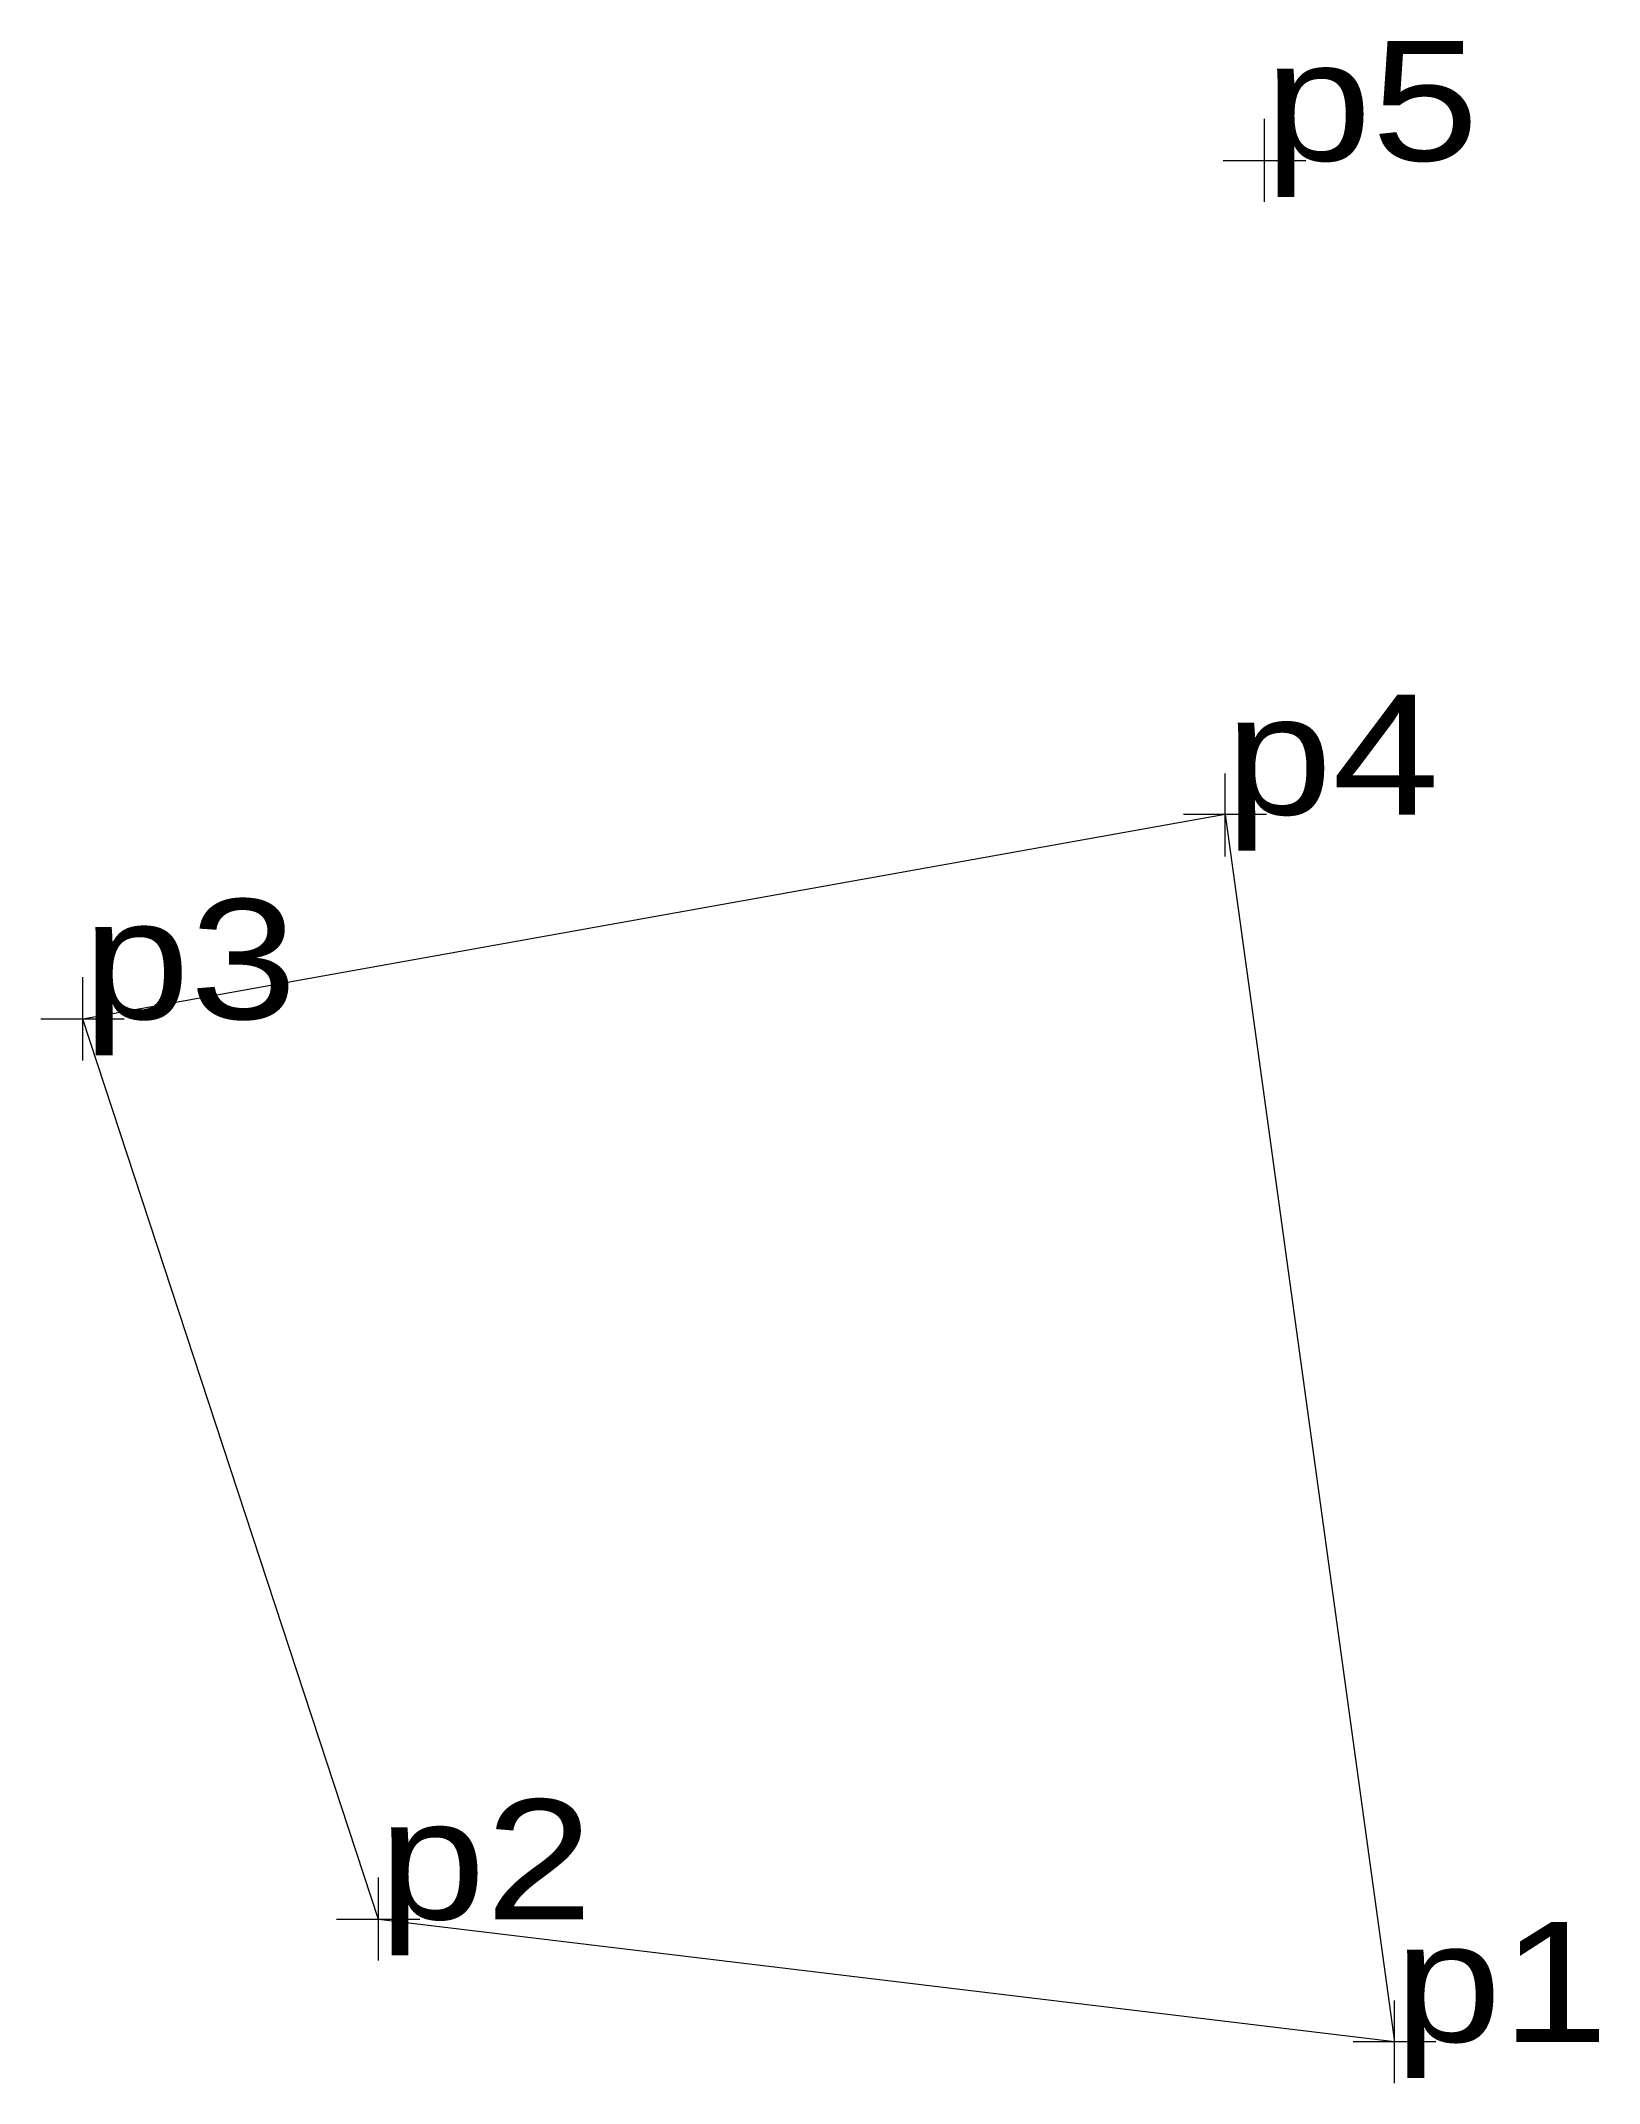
# Model space of a CAD drawing. Header units: metres. Extents: x 551430.3 to 551453.7, y 1839824.4 to 1839855.
import ezdxf

# ---------------------------------------------------------------- set-up
doc = ezdxf.new("R2010")
doc.units = ezdxf.units.M
doc.header["$LTSCALE"] = 0.72
doc.layers.add('12', color=7, linetype='Continuous')
doc.layers.add('15', color=7, linetype='Continuous', lineweight=13)
doc.layers.add('7', color=7, linetype='Continuous', lineweight=13)

msp = doc.modelspace()

# ---------------------------------------------------------------- linework, layer by layer
at = {"layer": '15'}
for q in [(551430.98, 1839840.33), (551450.67, 1839824.97)]:
    msp.add_line((551448.13, 1839843.4), q, dxfattribs=at)
msp.add_lwpolyline([(551450.67, 1839824.97), (551435.42, 1839826.81), (551430.98, 1839840.33)], dxfattribs=at)
at = {"layer": '7'}
for p, q in [((551448.72, 1839852.6), (551448.72, 1839853.85)), ((551449.34, 1839853.22), (551448.1, 1839853.22)), ((551448.13, 1839842.77), (551448.13, 1839844.02)), ((551448.75, 1839843.4), (551447.5, 1839843.4)), ((551430.98, 1839839.71), (551430.98, 1839840.96)), ((551431.6, 1839840.33), (551430.35, 1839840.33)), ((551435.42, 1839826.19), (551435.42, 1839827.44)), ((551436.04, 1839826.81), (551434.79, 1839826.81)), ((551450.67, 1839824.35), (551450.67, 1839825.59)), ((551451.29, 1839824.97), (551450.05, 1839824.97))]:
    msp.add_line(p, q, dxfattribs=at)

# ---------------------------------------------------------------- texts
at = {"layer": '12', "width": 1.2}
for s, p in [('p5', (551448.72, 1839853.22)), ('p4', (551448.13, 1839843.4)), ('p3', (551430.98, 1839840.33)), ('p2', (551435.42, 1839826.81)), ('p1', (551450.67, 1839824.97))]:
    msp.add_text(s, height=1.8, dxfattribs=at).set_placement(p)

doc.saveas('drawing.dxf')
